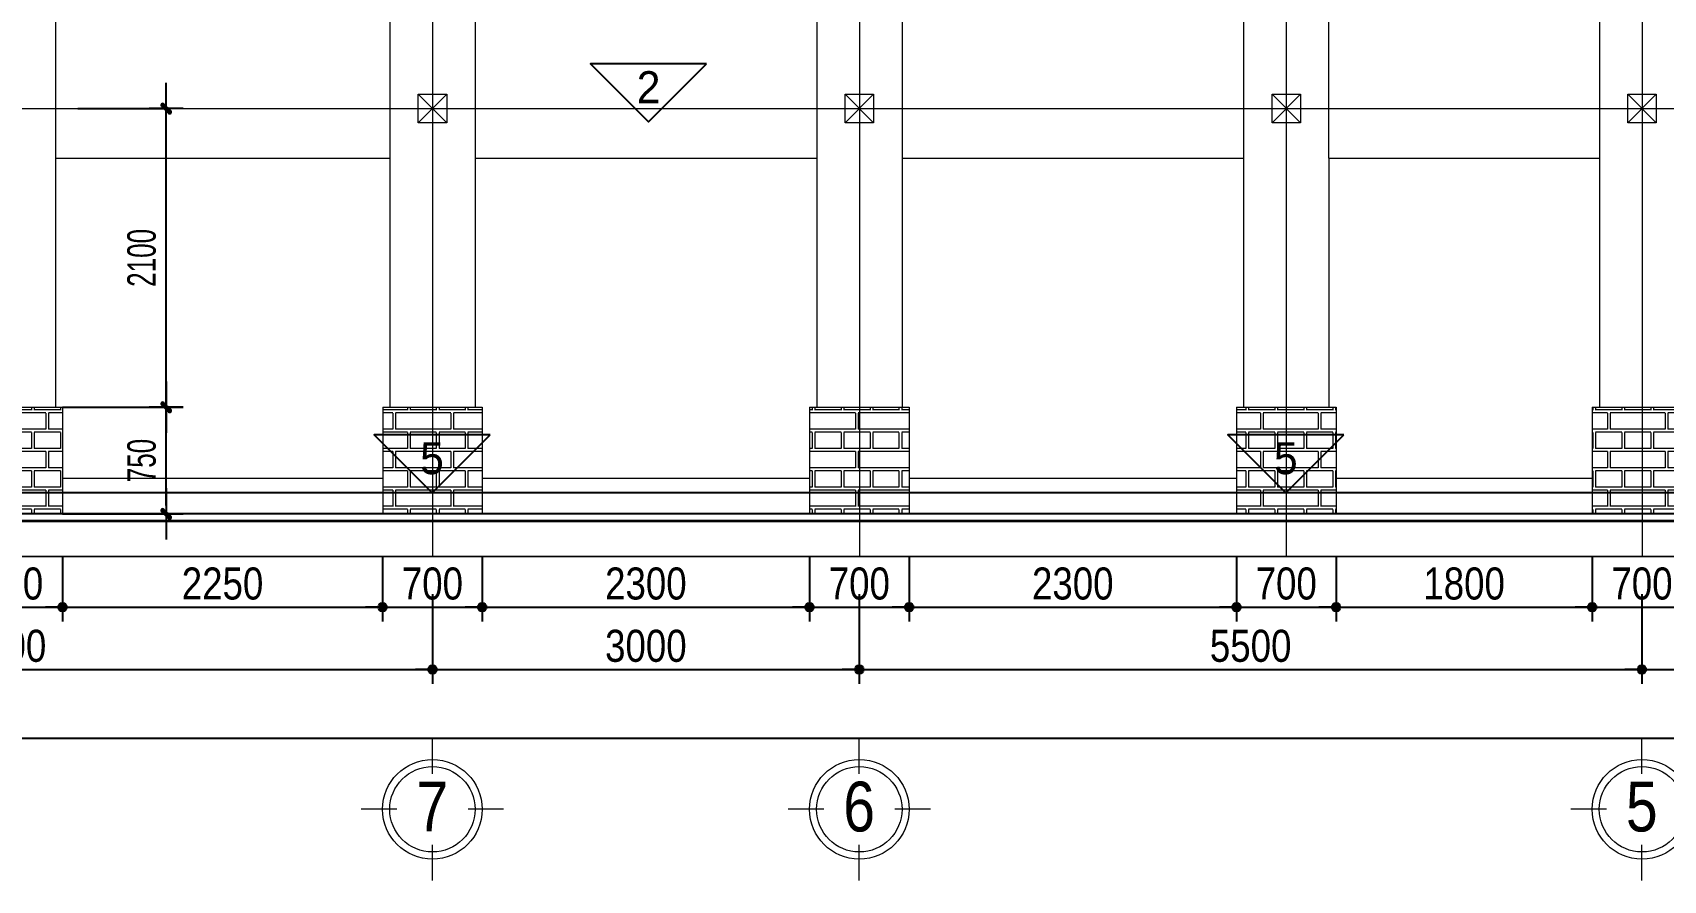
# Model space of a CAD drawing. Extents: x -79995 to 347433, y -157641 to 104789.
# Drawn here: x -9912 to 1548, y -64232 to -58271 of the extents above; entities that cross this region are included whole.
import ezdxf
from ezdxf.enums import TextEntityAlignment as Align

# ---------------------------------------------------------------- set-up
doc = ezdxf.new("R2010")
doc.units = 0
doc.linetypes.add('ACAD_ISO10W100', pattern=[18, 12, -3, 0, -3])
doc.layers.get('0').update_dxf_attribs({"color": 255, "linetype": 'CONTINUOUS'})
doc.layers.get('DEFPOINTS').update_dxf_attribs({"linetype": 'CONTINUOUS'})
for name, color, linetype in [('009', 251, 'CONTINUOUS'), ('DIM', 1, 'CONTINUOUS'), ('HATCH', 8, 'CONTINUOUS'), ('TAGS', 60, 'CONTINUOUS'), ('TUONG', 131, 'CONTINUOUS')]:
    doc.layers.add(name, color=color, linetype=linetype)
for name, color, linetype, lineweight in [('HACHT', 8, 'CONTINUOUS', 5), ('NET-THAY', 2, 'CONTINUOUS', 13), ('TEN TRUC', 3, 'CONTINUOUS', 18), ('TRUC', 24, 'CONTINUOUS', 0)]:
    doc.layers.add(name, color=color, linetype=linetype, lineweight=lineweight)
doc.styles.add('AVO', font='')
doc.styles.add('HEL-CONDENSE', font='')
doc.styles.add('KICHTHUOC', font='', dxfattribs={"width": 0.8})
doc.styles.add('VNI-HELVE-CONDENSEN', font='')
doc.styles.get('AVO').set_extended_font_data('VNI-Avo')
doc.styles.get('HEL-CONDENSE').set_extended_font_data('VNI-Helve-Condense')
doc.styles.get('KICHTHUOC').set_extended_font_data('VNI-Helve-Condense')
doc.styles.get('VNI-HELVE-CONDENSEN').set_extended_font_data('VNI-Helve-Condense')
doc.dimstyles.new('1-100', dxfattribs={"dimtxt": 200, "dimasz": 60, "dimexe": 0, "dimexo": 0, "dimgap": 70, "dimtad": 1, "dimtoh": 1, "dimdec": 0, "dimzin": 9, "dimdsep": 46, "dimtxsty": 'KICHTHUOC', "dimblk": 'KTHUOC', "dimcen": 15, "dimdle": 150, "dimclrd": 256, "dimclre": 256, "dimclrt": 7, "dimadec": 0, "dimazin": 0, "dimtfac": 1, "dimtdec": 0, "dimtix": 1, "dimtmove": 2, "dimatfit": 3, "dimfxl": 1, "dimtolj": 1, "dimtzin": 1, "dimarcsym": 0})
doc.dimstyles.new('D100', dxfattribs={"dimtxt": 225, "dimasz": 1.2, "dimexe": 100, "dimexo": 0, "dimgap": 50, "dimtad": 1, "dimdec": 0, "dimzin": 13, "dimdsep": 46, "dimtxsty": 'HEL-CONDENSE', "dimblk": 'D50', "dimcen": 0, "dimclrd": 1, "dimclre": 1, "dimclrt": 7, "dimadec": 0, "dimazin": 0, "dimtfac": 1, "dimtdec": 0, "dimtmove": 0, "dimatfit": 3, "dimldrblk": 'D50', "dimfxl": 1, "dimtolj": 1, "dimtzin": 13, "dimarcsym": 0})
pattern_1 = [(180, (-1310704.43, -309423.3), (-3e-14, -270.968), [387.35, -19.05]), (180, (-1310704.43, -309537.6), (-3e-14, -270.968), [387.35, -19.05]), (180, (-1310806.03, -309558.77), (-3e-14, -270.968), [184.15, -19.05]), (180, (-1310806.03, -309673.07), (-3e-14, -270.968), [184.15, -19.05]), (270, (-1310704.43, -309423.3), (406.4, -7e-14), [114.3, -156.6672]), (270, (-1310685.38, -309423.3), (406.4, -7e-14), [114.3, -156.6672]), (270, (-1310806.03, -309558.77), (203.2, -4e-14), [114.3, -156.6672]), (270, (-1310786.98, -309558.77), (203.2, -4e-14), [114.3, -156.6672])]

# ---------------------------------------------------------------- blocks, each defined once
blk = doc.blocks.new('D50')
at = {"layer": 'DIM'}
blk.add_hatch(color=256, dxfattribs=at).paths.add_polyline_path([(25, 0, 1), (-25, 0, 1)])
blk.add_line((25, 0), (100, 0), dxfattribs=at)
blk.add_circle((0, 0), 25, dxfattribs=at)
blk = doc.blocks.new('*D757')
at = {"layer": 'DEFPOINTS', "color": 0, "transparency": 16777216}
for p in [(-13102, -62219), (-7102, -62219), (-7102, -62749)]:
    blk.add_point(p, dxfattribs=at)
at = {"layer": 'DIM', "color": 1, "lineweight": -2, "transparency": 16777216}
for p, q in [((-13102, -62219), (-13102, -62849)), ((-7102, -62219), (-7102, -62849)), ((-13100, -62749), (-7103, -62749))]:
    blk.add_line(p, q, dxfattribs=at)
at = {"layer": 'DIM', "color": 1, "lineweight": -2, "transparency": 16777216, "xscale": 1.199999999999999, "yscale": 1.199999999999999, "zscale": 1.199999999999999, "rotation": 180}
blk.add_blockref('D50', (-13102, -62749), dxfattribs=at)
at = {"layer": 'DIM', "color": 1, "lineweight": -2, "transparency": 16777216, "xscale": 1.199999999999999, "yscale": 1.199999999999999, "zscale": 1.199999999999999}
blk.add_blockref('D50', (-7102, -62749), dxfattribs=at)
at = {"layer": 'DIM', "color": 7, "transparency": 16777216, "insert": (-10102, -62584), "char_height": 225, "attachment_point": 5, "style": 'HEL-CONDENSE'}
blk.add_mtext('\\A1;6000', dxfattribs=at)
blk = doc.blocks.new('*D758')
at = {"layer": 'DEFPOINTS', "color": 0, "transparency": 16777216}
for p in [(-7102, -62219), (-4102, -62219), (-4102, -62749)]:
    blk.add_point(p, dxfattribs=at)
at = {"layer": 'DIM', "color": 1, "lineweight": -2, "transparency": 16777216}
for p, q in [((-7102, -62219), (-7102, -62849)), ((-4102, -62219), (-4102, -62849)), ((-7100, -62749), (-4103, -62749))]:
    blk.add_line(p, q, dxfattribs=at)
at = {"layer": 'DIM', "color": 1, "lineweight": -2, "transparency": 16777216, "xscale": 1.199999999999999, "yscale": 1.199999999999999, "zscale": 1.199999999999999, "rotation": 180}
blk.add_blockref('D50', (-7102, -62749), dxfattribs=at)
at = {"layer": 'DIM', "color": 1, "lineweight": -2, "transparency": 16777216, "xscale": 1.199999999999999, "yscale": 1.199999999999999, "zscale": 1.199999999999999}
blk.add_blockref('D50', (-4102, -62749), dxfattribs=at)
at = {"layer": 'DIM', "color": 7, "transparency": 16777216, "insert": (-5602, -62584), "char_height": 225, "attachment_point": 5, "style": 'HEL-CONDENSE'}
blk.add_mtext('\\A1;3000', dxfattribs=at)
blk = doc.blocks.new('*D759')
at = {"layer": 'DEFPOINTS', "color": 0, "transparency": 16777216}
for p in [(-4102, -62219), (1398, -62219), (1398, -62749)]:
    blk.add_point(p, dxfattribs=at)
at = {"layer": 'DIM', "color": 1, "lineweight": -2, "transparency": 16777216}
for p, q in [((-4102, -62219), (-4102, -62849)), ((1398, -62219), (1398, -62849)), ((-4100, -62749), (1397, -62749))]:
    blk.add_line(p, q, dxfattribs=at)
at = {"layer": 'DIM', "color": 1, "lineweight": -2, "transparency": 16777216, "xscale": 1.199999999999999, "yscale": 1.199999999999999, "zscale": 1.199999999999999, "rotation": 180}
blk.add_blockref('D50', (-4102, -62749), dxfattribs=at)
at = {"layer": 'DIM', "color": 1, "lineweight": -2, "transparency": 16777216, "xscale": 1.199999999999999, "yscale": 1.199999999999999, "zscale": 1.199999999999999}
blk.add_blockref('D50', (1398, -62749), dxfattribs=at)
at = {"layer": 'DIM', "color": 7, "transparency": 16777216, "insert": (-1352, -62584), "char_height": 225, "attachment_point": 5, "style": 'HEL-CONDENSE'}
blk.add_mtext('\\A1;5500', dxfattribs=at)
blk = doc.blocks.new('*D760')
at = {"layer": 'DEFPOINTS', "color": 0, "transparency": 16777216}
for p in [(1398, -62219), (5398, -62219), (5398, -62749)]:
    blk.add_point(p, dxfattribs=at)
at = {"layer": 'DIM', "color": 1, "lineweight": -2, "transparency": 16777216}
for p, q in [((1398, -62219), (1398, -62849)), ((5398, -62219), (5398, -62849)), ((1400, -62749), (5397, -62749))]:
    blk.add_line(p, q, dxfattribs=at)
at = {"layer": 'DIM', "color": 1, "lineweight": -2, "transparency": 16777216, "xscale": 1.199999999999999, "yscale": 1.199999999999999, "zscale": 1.199999999999999, "rotation": 180}
blk.add_blockref('D50', (1398, -62749), dxfattribs=at)
at = {"layer": 'DIM', "color": 1, "lineweight": -2, "transparency": 16777216, "xscale": 1.199999999999999, "yscale": 1.199999999999999, "zscale": 1.199999999999999}
blk.add_blockref('D50', (5398, -62749), dxfattribs=at)
at = {"layer": 'DIM', "color": 7, "transparency": 16777216, "insert": (3398, -62584), "char_height": 225, "attachment_point": 5, "style": 'HEL-CONDENSE'}
blk.add_mtext('\\A1;4000', dxfattribs=at)
blk = doc.blocks.new('*D764')
at = {"layer": 'DEFPOINTS', "color": 0, "transparency": 16777216}
for p in [(-13102, -62219), (19898, -62219), (19898, -63232)]:
    blk.add_point(p, dxfattribs=at)
at = {"layer": 'DIM', "color": 1, "lineweight": -2, "transparency": 16777216}
for p, q in [((-13102, -62219), (-13102, -63332)), ((19898, -62219), (19898, -63332)), ((-13100, -63232), (19897, -63232))]:
    blk.add_line(p, q, dxfattribs=at)
at = {"layer": 'DIM', "color": 1, "lineweight": -2, "transparency": 16777216, "xscale": 1.199999999999999, "yscale": 1.199999999999999, "zscale": 1.199999999999999, "rotation": 180}
blk.add_blockref('D50', (-13102, -63232), dxfattribs=at)
at = {"layer": 'DIM', "color": 1, "lineweight": -2, "transparency": 16777216, "xscale": 1.199999999999999, "yscale": 1.199999999999999, "zscale": 1.199999999999999}
blk.add_blockref('D50', (19898, -63232), dxfattribs=at)
at = {"layer": 'DIM', "color": 7, "transparency": 16777216, "insert": (3398, -63067), "char_height": 225, "attachment_point": 5, "style": 'HEL-CONDENSE'}
blk.add_mtext('\\A1;33000', dxfattribs=at)
blk = doc.blocks.new('A$C206177D3')
at = {"layer": 'TEN TRUC', "ltscale": 1000}
for p, q in [((-37, 240), (-37, 490)), ((-287, -10), (-537, -10)), ((463, -10), (213, -10)), ((-37, -510), (-37, -260))]:
    blk.add_line(p, q, dxfattribs=at)
blk.add_circle((-37, -10), 350, dxfattribs=at)
at = {"layer": 'TEN TRUC', "color": 254, "ltscale": 1000}
blk.add_circle((-37, -10), 300, dxfattribs=at)
blk = doc.blocks.new('*D786')
at = {"layer": 'DEFPOINTS', "color": 0, "linetype": 'Continuous', "transparency": 16777216}
for p in [(-10402, -61955), (-9702, -61955), (-9702, -62311)]:
    blk.add_point(p, dxfattribs=at)
at = {"layer": 'DIM', "color": 1, "linetype": 'Continuous', "lineweight": -2, "transparency": 16777216}
for p, q in [((-10402, -61955), (-10402, -62411)), ((-9702, -61955), (-9702, -62411)), ((-10400, -62311), (-9703, -62311))]:
    blk.add_line(p, q, dxfattribs=at)
at = {"layer": 'DIM', "color": 1, "linetype": 'Continuous', "lineweight": -2, "transparency": 16777216, "xscale": 1.199999999999999, "yscale": 1.199999999999999, "zscale": 1.199999999999999, "rotation": 180}
blk.add_blockref('D50', (-10402, -62311), dxfattribs=at)
at = {"layer": 'DIM', "color": 1, "linetype": 'Continuous', "lineweight": -2, "transparency": 16777216, "xscale": 1.199999999999999, "yscale": 1.199999999999999, "zscale": 1.199999999999999}
blk.add_blockref('D50', (-9702, -62311), dxfattribs=at)
at = {"layer": 'DIM', "color": 7, "linetype": 'Continuous', "transparency": 16777216, "insert": (-10052, -62146), "char_height": 225, "attachment_point": 5, "style": 'HEL-CONDENSE'}
blk.add_mtext('\\A1;700', dxfattribs=at)
blk = doc.blocks.new('*D787')
at = {"layer": 'DEFPOINTS', "color": 0, "linetype": 'Continuous', "transparency": 16777216}
for p in [(-9702, -61955), (-7452, -61955), (-7452, -62311)]:
    blk.add_point(p, dxfattribs=at)
at = {"layer": 'DIM', "color": 1, "linetype": 'Continuous', "lineweight": -2, "transparency": 16777216}
for p, q in [((-9702, -61955), (-9702, -62411)), ((-7452, -61955), (-7452, -62411)), ((-9700, -62311), (-7453, -62311))]:
    blk.add_line(p, q, dxfattribs=at)
at = {"layer": 'DIM', "color": 1, "linetype": 'Continuous', "lineweight": -2, "transparency": 16777216, "xscale": 1.199999999999999, "yscale": 1.199999999999999, "zscale": 1.199999999999999, "rotation": 180}
blk.add_blockref('D50', (-9702, -62311), dxfattribs=at)
at = {"layer": 'DIM', "color": 1, "linetype": 'Continuous', "lineweight": -2, "transparency": 16777216, "xscale": 1.199999999999999, "yscale": 1.199999999999999, "zscale": 1.199999999999999}
blk.add_blockref('D50', (-7452, -62311), dxfattribs=at)
at = {"layer": 'DIM', "color": 7, "linetype": 'Continuous', "transparency": 16777216, "insert": (-8577, -62146), "char_height": 225, "attachment_point": 5, "style": 'HEL-CONDENSE'}
blk.add_mtext('\\A1;2250', dxfattribs=at)
blk = doc.blocks.new('*D788')
at = {"layer": 'DEFPOINTS', "color": 0, "linetype": 'Continuous', "transparency": 16777216}
for p in [(-7452, -61955), (-6752, -61955), (-6752, -62311)]:
    blk.add_point(p, dxfattribs=at)
at = {"layer": 'DIM', "color": 1, "linetype": 'Continuous', "lineweight": -2, "transparency": 16777216}
for p, q in [((-7452, -61955), (-7452, -62411)), ((-6752, -61955), (-6752, -62411)), ((-7450, -62311), (-6753, -62311))]:
    blk.add_line(p, q, dxfattribs=at)
at = {"layer": 'DIM', "color": 1, "linetype": 'Continuous', "lineweight": -2, "transparency": 16777216, "xscale": 1.199999999999999, "yscale": 1.199999999999999, "zscale": 1.199999999999999, "rotation": 180}
blk.add_blockref('D50', (-7452, -62311), dxfattribs=at)
at = {"layer": 'DIM', "color": 1, "linetype": 'Continuous', "lineweight": -2, "transparency": 16777216, "xscale": 1.199999999999999, "yscale": 1.199999999999999, "zscale": 1.199999999999999}
blk.add_blockref('D50', (-6752, -62311), dxfattribs=at)
at = {"layer": 'DIM', "color": 7, "linetype": 'Continuous', "transparency": 16777216, "insert": (-7102, -62146), "char_height": 225, "attachment_point": 5, "style": 'HEL-CONDENSE'}
blk.add_mtext('\\A1;700', dxfattribs=at)
blk = doc.blocks.new('*D789')
at = {"layer": 'DEFPOINTS', "color": 0, "linetype": 'Continuous', "transparency": 16777216}
for p in [(-6752, -61955), (-4452, -61955), (-4452, -62311)]:
    blk.add_point(p, dxfattribs=at)
at = {"layer": 'DIM', "color": 1, "linetype": 'Continuous', "lineweight": -2, "transparency": 16777216}
for p, q in [((-6752, -61955), (-6752, -62411)), ((-4452, -61955), (-4452, -62411)), ((-6750, -62311), (-4453, -62311))]:
    blk.add_line(p, q, dxfattribs=at)
at = {"layer": 'DIM', "color": 1, "linetype": 'Continuous', "lineweight": -2, "transparency": 16777216, "xscale": 1.199999999999999, "yscale": 1.199999999999999, "zscale": 1.199999999999999, "rotation": 180}
blk.add_blockref('D50', (-6752, -62311), dxfattribs=at)
at = {"layer": 'DIM', "color": 1, "linetype": 'Continuous', "lineweight": -2, "transparency": 16777216, "xscale": 1.199999999999999, "yscale": 1.199999999999999, "zscale": 1.199999999999999}
blk.add_blockref('D50', (-4452, -62311), dxfattribs=at)
at = {"layer": 'DIM', "color": 7, "linetype": 'Continuous', "transparency": 16777216, "insert": (-5602, -62146), "char_height": 225, "attachment_point": 5, "style": 'HEL-CONDENSE'}
blk.add_mtext('\\A1;2300', dxfattribs=at)
blk = doc.blocks.new('*D790')
at = {"layer": 'DEFPOINTS', "color": 0, "linetype": 'Continuous', "transparency": 16777216}
for p in [(-4452, -61955), (-3752, -61955), (-3752, -62311)]:
    blk.add_point(p, dxfattribs=at)
at = {"layer": 'DIM', "color": 1, "linetype": 'Continuous', "lineweight": -2, "transparency": 16777216}
for p, q in [((-4452, -61955), (-4452, -62411)), ((-3752, -61955), (-3752, -62411)), ((-4450, -62311), (-3753, -62311))]:
    blk.add_line(p, q, dxfattribs=at)
at = {"layer": 'DIM', "color": 1, "linetype": 'Continuous', "lineweight": -2, "transparency": 16777216, "xscale": 1.199999999999999, "yscale": 1.199999999999999, "zscale": 1.199999999999999, "rotation": 180}
blk.add_blockref('D50', (-4452, -62311), dxfattribs=at)
at = {"layer": 'DIM', "color": 1, "linetype": 'Continuous', "lineweight": -2, "transparency": 16777216, "xscale": 1.199999999999999, "yscale": 1.199999999999999, "zscale": 1.199999999999999}
blk.add_blockref('D50', (-3752, -62311), dxfattribs=at)
at = {"layer": 'DIM', "color": 7, "linetype": 'Continuous', "transparency": 16777216, "insert": (-4102, -62146), "char_height": 225, "attachment_point": 5, "style": 'HEL-CONDENSE'}
blk.add_mtext('\\A1;700', dxfattribs=at)
blk = doc.blocks.new('*D791')
at = {"layer": 'DEFPOINTS', "color": 0, "linetype": 'Continuous', "transparency": 16777216}
for p in [(-3752, -61955), (-1452, -61955), (-1452, -62311)]:
    blk.add_point(p, dxfattribs=at)
at = {"layer": 'DIM', "color": 1, "linetype": 'Continuous', "lineweight": -2, "transparency": 16777216}
for p, q in [((-3752, -61955), (-3752, -62411)), ((-1452, -61955), (-1452, -62411)), ((-3750, -62311), (-1453, -62311))]:
    blk.add_line(p, q, dxfattribs=at)
at = {"layer": 'DIM', "color": 1, "linetype": 'Continuous', "lineweight": -2, "transparency": 16777216, "xscale": 1.199999999999999, "yscale": 1.199999999999999, "zscale": 1.199999999999999, "rotation": 180}
blk.add_blockref('D50', (-3752, -62311), dxfattribs=at)
at = {"layer": 'DIM', "color": 1, "linetype": 'Continuous', "lineweight": -2, "transparency": 16777216, "xscale": 1.199999999999999, "yscale": 1.199999999999999, "zscale": 1.199999999999999}
blk.add_blockref('D50', (-1452, -62311), dxfattribs=at)
at = {"layer": 'DIM', "color": 7, "linetype": 'Continuous', "transparency": 16777216, "insert": (-2602, -62146), "char_height": 225, "attachment_point": 5, "style": 'HEL-CONDENSE'}
blk.add_mtext('\\A1;2300', dxfattribs=at)
blk = doc.blocks.new('*D792')
at = {"layer": 'DEFPOINTS', "color": 0, "linetype": 'Continuous', "transparency": 16777216}
for p in [(-1452, -61955), (-752, -61955), (-752, -62311)]:
    blk.add_point(p, dxfattribs=at)
at = {"layer": 'DIM', "color": 1, "linetype": 'Continuous', "lineweight": -2, "transparency": 16777216}
for p, q in [((-1452, -61955), (-1452, -62411)), ((-752, -61955), (-752, -62411)), ((-1450, -62311), (-753, -62311))]:
    blk.add_line(p, q, dxfattribs=at)
at = {"layer": 'DIM', "color": 1, "linetype": 'Continuous', "lineweight": -2, "transparency": 16777216, "xscale": 1.199999999999999, "yscale": 1.199999999999999, "zscale": 1.199999999999999, "rotation": 180}
blk.add_blockref('D50', (-1452, -62311), dxfattribs=at)
at = {"layer": 'DIM', "color": 1, "linetype": 'Continuous', "lineweight": -2, "transparency": 16777216, "xscale": 1.199999999999999, "yscale": 1.199999999999999, "zscale": 1.199999999999999}
blk.add_blockref('D50', (-752, -62311), dxfattribs=at)
at = {"layer": 'DIM', "color": 7, "linetype": 'Continuous', "transparency": 16777216, "insert": (-1102, -62146), "char_height": 225, "attachment_point": 5, "style": 'HEL-CONDENSE'}
blk.add_mtext('\\A1;700', dxfattribs=at)
blk = doc.blocks.new('*D793')
at = {"layer": 'DEFPOINTS', "color": 0, "linetype": 'Continuous', "transparency": 16777216}
for p in [(-752, -61955), (1048, -61955), (1048, -62311)]:
    blk.add_point(p, dxfattribs=at)
at = {"layer": 'DIM', "color": 1, "linetype": 'Continuous', "lineweight": -2, "transparency": 16777216}
for p, q in [((-752, -61955), (-752, -62411)), ((1048, -61955), (1048, -62411)), ((-750, -62311), (1047, -62311))]:
    blk.add_line(p, q, dxfattribs=at)
at = {"layer": 'DIM', "color": 1, "linetype": 'Continuous', "lineweight": -2, "transparency": 16777216, "xscale": 1.199999999999999, "yscale": 1.199999999999999, "zscale": 1.199999999999999, "rotation": 180}
blk.add_blockref('D50', (-752, -62311), dxfattribs=at)
at = {"layer": 'DIM', "color": 1, "linetype": 'Continuous', "lineweight": -2, "transparency": 16777216, "xscale": 1.199999999999999, "yscale": 1.199999999999999, "zscale": 1.199999999999999}
blk.add_blockref('D50', (1048, -62311), dxfattribs=at)
at = {"layer": 'DIM', "color": 7, "linetype": 'Continuous', "transparency": 16777216, "insert": (148, -62146), "char_height": 225, "attachment_point": 5, "style": 'HEL-CONDENSE'}
blk.add_mtext('\\A1;1800', dxfattribs=at)
blk = doc.blocks.new('*D794')
at = {"layer": 'DEFPOINTS', "color": 0, "linetype": 'Continuous', "transparency": 16777216}
for p in [(1048, -61955), (1748, -61919), (1748, -62311)]:
    blk.add_point(p, dxfattribs=at)
at = {"layer": 'DIM', "color": 1, "linetype": 'Continuous', "lineweight": -2, "transparency": 16777216}
for p, q in [((1048, -61955), (1048, -62411)), ((1748, -61919), (1748, -62411)), ((1050, -62311), (1747, -62311))]:
    blk.add_line(p, q, dxfattribs=at)
at = {"layer": 'DIM', "color": 1, "linetype": 'Continuous', "lineweight": -2, "transparency": 16777216, "xscale": 1.199999999999999, "yscale": 1.199999999999999, "zscale": 1.199999999999999, "rotation": 180}
blk.add_blockref('D50', (1048, -62311), dxfattribs=at)
at = {"layer": 'DIM', "color": 1, "linetype": 'Continuous', "lineweight": -2, "transparency": 16777216, "xscale": 1.199999999999999, "yscale": 1.199999999999999, "zscale": 1.199999999999999}
blk.add_blockref('D50', (1748, -62311), dxfattribs=at)
at = {"layer": 'DIM', "color": 7, "linetype": 'Continuous', "transparency": 16777216, "insert": (1398, -62146), "char_height": 225, "attachment_point": 5, "style": 'HEL-CONDENSE'}
blk.add_mtext('\\A1;700', dxfattribs=at)
blk = doc.blocks.new('TUONG-NAM')
at = {"layer": 'TAGS'}
blk.add_lwpolyline([(-453, -453), (453, -453), (0, 0)], close=True, dxfattribs=at)
at = {"layer": 'TAGS', "linetype": 'Continuous', "style": 'AVO'}
blk.add_attdef('KH-TUONG', text='', height=250, dxfattribs=at).set_placement((0, -269), align=Align.MIDDLE_CENTER)
blk = doc.blocks.new('KTHUOC')
at = {"ltscale": 50}
h = blk.add_hatch(color=256, dxfattribs=at)
edge = h.paths.add_edge_path()
edge.add_line((0.28, 0.53), (-0.53, -0.28))
edge.add_arc((-0.41, -0.41), 0.175, 135, 225)
edge.add_arc((-0.41, -0.41), 0.175, 225, 315)
edge.add_line((-0.28, -0.53), (0.53, 0.28))
edge.add_arc((0.41, 0.41), 0.175, 315, 405)
edge.add_arc((0.41, 0.41), 0.175, 45, 135)
for p, q in [((0, -2), (0, 2)), ((-3, 0), (3, 0))]:
    blk.add_line(p, q)
blk.add_lwpolyline([(0.28, 0.53), (-0.53, -0.28, 0.414214), (-0.53, -0.53), (-0.53, -0.53, 0.414214), (-0.28, -0.53), (0.53, 0.28, 0.414214), (0.53, 0.53), (0.53, 0.53, 0.414214)], format="xyb", close=True)
blk = doc.blocks.new('*D880')
at = {"layer": '009', "lineweight": -2, "transparency": 16777216}
for p, q in [((-9702, -60905), (-8973, -60905)), ((-8973, -61595), (-8973, -60965)), ((-9702, -61655), (-8973, -61655))]:
    blk.add_line(p, q, dxfattribs=at)
at = {"layer": 'DEFPOINTS', "color": 0, "transparency": 16777216}
for p in [(-9702, -60905), (-8973, -60905), (-9702, -61655)]:
    blk.add_point(p, dxfattribs=at)
at = {"layer": '009', "lineweight": -2, "transparency": 16777216, "xscale": 60, "yscale": 60, "zscale": 60}
for p, rotation in [((-8973, -60905), 90), ((-8973, -61655), 270)]:
    blk.add_blockref('KTHUOC', p, dxfattribs=dict(at, rotation=rotation))
at = {"layer": '009', "color": 7, "transparency": 16777216, "insert": (-9145, -61280), "char_height": 200, "attachment_point": 5, "rotation": 90, "style": 'KICHTHUOC'}
blk.add_mtext('\\A1;750', dxfattribs=at)
blk = doc.blocks.new('*D881')
at = {"layer": '009', "lineweight": -2, "transparency": 16777216}
for p, q in [((-9594, -58805), (-8973, -58805)), ((-8973, -60845), (-8973, -58865)), ((-9594, -60905), (-8973, -60905))]:
    blk.add_line(p, q, dxfattribs=at)
at = {"layer": 'DEFPOINTS', "color": 0, "transparency": 16777216}
for p in [(-9594, -58805), (-8973, -58805), (-9594, -60905)]:
    blk.add_point(p, dxfattribs=at)
at = {"layer": '009', "lineweight": -2, "transparency": 16777216, "xscale": 60, "yscale": 60, "zscale": 60}
for p, rotation in [((-8973, -58805), 90), ((-8973, -60905), 270)]:
    blk.add_blockref('KTHUOC', p, dxfattribs=dict(at, rotation=rotation))
at = {"layer": '009', "color": 7, "transparency": 16777216, "insert": (-9145, -59855), "char_height": 200, "attachment_point": 5, "rotation": 90, "style": 'KICHTHUOC'}
blk.add_mtext('\\A1;2100', dxfattribs=at)

msp = doc.modelspace()

# ---------------------------------------------------------------- hatches: boundary and pattern name
at = {"layer": 'HACHT'}
h = msp.add_hatch(dxfattribs=at)
h.set_pattern_fill('AR-BRELM', color=256, scale=2, angle=180, style=0)
h.set_pattern_definition(pattern_1)
h.paths.add_polyline_path([(-9701.548, -61654.781), (-9701.548, -60904.781), (-10401.548, -60904.781), (-10401.548, -61654.781)])
h = msp.add_hatch(dxfattribs=at)
h.set_pattern_fill('AR-BRELM', color=256, scale=2, angle=180, style=0)
h.set_pattern_definition(pattern_1)
h.paths.add_polyline_path([(-6751.548, -61654.781), (-6751.548, -60904.781), (-7451.548, -60904.781), (-7451.548, -61654.781)])
h = msp.add_hatch(dxfattribs=at)
h.set_pattern_fill('AR-BRELM', color=256, scale=2, angle=180, style=0)
h.set_pattern_definition(pattern_1)
h.paths.add_polyline_path([(-4451.548, -60904.781), (-4451.548, -61654.781), (-3751.548, -61654.781), (-3751.548, -60904.781)])
h = msp.add_hatch(dxfattribs=at)
h.set_pattern_fill('AR-BRELM', color=256, scale=2, angle=180, style=0)
h.set_pattern_definition(pattern_1)
h.paths.add_polyline_path([(-1451.548, -60904.781), (-1451.548, -61654.781), (-751.548, -61654.781), (-751.548, -60904.781)])
h = msp.add_hatch(dxfattribs=at)
h.set_pattern_fill('AR-BRELM', color=256, scale=2, angle=180, style=0)
h.set_pattern_definition(pattern_1)
h.paths.add_polyline_path([(1048.452, -60904.781), (1048.452, -61654.781), (1748.452, -61654.781), (1748.452, -60904.781)])

# ---------------------------------------------------------------- linework, layer by layer
at = {"layer": '009'}
msp.add_line((-13991.482, -61504.781), (3614.387, -61504.781), dxfattribs=at)
at = {"layer": 'HATCH'}
msp.add_lwpolyline([(-4451.548, -61654.781), (-6901.548, -61654.781)], dxfattribs=at)
at = {"layer": 'NET-THAY'}
for p, q in [((-801.548, -59154.781), (-801.548, -58104.781)), ((-9701.548, -61404.781), (-7451.548, -61404.781)), ((-6751.548, -61404.781), (-4451.548, -61404.781)), ((-3751.548, -61404.781), (-1451.548, -61404.781)), ((-751.548, -61404.781), (1048.452, -61404.781))]:
    msp.add_line(p, q, dxfattribs=at)
for points in [[(-9751.548, -51604.781), (-9751.548, -60904.781)], [(-7401.548, -51604.781), (-7401.548, -60904.781)], [(-6801.548, -51604.781), (-6801.548, -60904.781)], [(-4401.548, -51604.781), (-4401.548, -60904.781)], [(-3801.548, -51604.781), (-3801.548, -60904.781)], [(-1401.548, -51604.781), (-1401.548, -60904.781)], [(1098.452, -54804.781), (1098.452, -59154.781)], [(-7201.548, -58704.781), (-7001.548, -58704.781), (-7001.548, -58904.781), (-7201.548, -58904.781), (-7201.548, -58704.781)], [(-7001.548, -58704.781), (-7201.548, -58904.781)], [(-7201.548, -58704.781), (-7001.548, -58904.781)], [(-4201.548, -58704.781), (-4001.548, -58704.781), (-4001.548, -58904.781), (-4201.548, -58904.781), (-4201.548, -58704.781)], [(-4001.548, -58704.781), (-4201.548, -58904.781)], [(-4201.548, -58704.781), (-4001.548, -58904.781)], [(-1201.548, -58704.781), (-1001.548, -58704.781), (-1001.548, -58904.781), (-1201.548, -58904.781), (-1201.548, -58704.781)], [(-1001.548, -58704.781), (-1201.548, -58904.781)], [(-1201.548, -58704.781), (-1001.548, -58904.781)], [(1298.452, -58704.781), (1498.452, -58704.781), (1498.452, -58904.781), (1298.452, -58904.781), (1298.452, -58704.781)], [(1498.452, -58704.781), (1298.452, -58904.781)], [(1298.452, -58704.781), (1498.452, -58904.781)], [(-9751.548, -59154.781), (-7401.548, -59154.781)], [(-6801.548, -59154.781), (-4401.548, -59154.781)], [(-3801.548, -59154.781), (-1401.548, -59154.781)], [(-801.548, -59154.781), (1098.452, -59154.781)], [(-801.548, -59154.781), (-801.548, -60904.781)], [(1098.452, -59154.781), (1098.452, -60904.781)], [(-10401.548, -60904.781), (-9701.548, -60904.781)], [(-9701.548, -60904.781), (-9701.548, -61654.781)], [(-7451.548, -60904.781), (-7451.548, -61654.781)], [(-7451.548, -60904.781), (-6751.548, -60904.781)], [(-6751.548, -60904.781), (-6751.548, -61654.781)], [(-4451.548, -60904.781), (-4451.548, -61654.781)], [(-4451.548, -60904.781), (-3751.548, -60904.781)], [(-3751.548, -60904.781), (-3751.548, -61654.781)], [(-1451.548, -60904.781), (-1451.548, -61654.781)], [(-1451.548, -60904.781), (-751.548, -60904.781)], [(-751.548, -60904.781), (-751.548, -61654.781)], [(1048.452, -60904.781), (1048.452, -61654.781)], [(1048.452, -60904.781), (1748.452, -60904.781)], [(-4451.548, -61504.781), (-4451.548, -61654.781)]]:
    msp.add_lwpolyline(points, dxfattribs=at)
at = {"layer": 'TRUC', "linetype": 'ACAD_ISO10W100', "ltscale": 0.2}
msp.add_lwpolyline([(-14349.781, -47592.126), (21118.657, -47592.126), (21118.657, -61954.781), (-14349.781, -61954.781)], close=True, dxfattribs=at)
for points in [[(-7101.548, -47592.126), (-7101.548, -61954.781)], [(-4101.548, -47592.126), (-4101.548, -61954.781)], [(-1101.548, -47592.126), (-1101.548, -61954.781)], [(1398.452, -47592.126), (1398.452, -61954.781)], [(1398.452, -47592.126), (1398.452, -61954.781)], [(-14349.781, -58804.781), (21118.657, -58804.781)], [(-7101.548, -59304.781), (-7101.548, -61954.781)], [(-14349.781, -61504.781), (21118.657, -61504.781)], [(-14349.781, -61954.781), (21118.657, -61954.781)]]:
    msp.add_lwpolyline(points, dxfattribs=at)
at = {"layer": 'TUONG'}
msp.add_lwpolyline([(21118.657, -61654.781), (-14349.781, -61654.781)], dxfattribs=at)
at = {"layer": 'TUONG', "const_width": 20}
msp.add_lwpolyline([(21118.657, -61704.781), (-14349.781, -61704.781)], dxfattribs=at)

# ---------------------------------------------------------------- block references
at = {"layer": 'TAGS', "linetype": 'Continuous'}
ref = msp.add_blockref('TUONG-NAM', (-5582.453, -58897.441), dxfattribs=dict(at, xscale=0.8999999999068677, yscale=0.9000000000232831, zscale=0.9, rotation=180))
ref.add_attrib('KH-TUONG', '2', dxfattribs={"color": 7, "linetype": 'Continuous', "height": 225, "style": 'AVO'}).set_placement((-5582.898, -58655.087), align=Align.MIDDLE_CENTER)
ref = msp.add_blockref('TUONG-NAM', (-7104.659, -61505.822), dxfattribs=dict(at, xscale=0.8999999999068677, yscale=0.9000000000232831, zscale=0.9, rotation=180))
ref.add_attrib('KH-TUONG', '5', dxfattribs={"color": 7, "linetype": 'Continuous', "height": 225, "style": 'AVO'}).set_placement((-7105.104, -61263.468), align=Align.MIDDLE_CENTER)
ref = msp.add_blockref('TUONG-NAM', (-1104.659, -61505.822), dxfattribs=dict(at, xscale=0.8999999999068677, yscale=0.9000000000232831, zscale=0.9, rotation=180))
ref.add_attrib('KH-TUONG', '5', dxfattribs={"color": 7, "linetype": 'Continuous', "height": 225, "style": 'AVO'}).set_placement((-1105.104, -61263.468), align=Align.MIDDLE_CENTER)
at = {"layer": 'TAGS', "ltscale": 1000}
ref = msp.add_blockref('A$C206177D3', (-7064.926, -63722.033), dxfattribs=at)
ref.add_attrib('A', '7', dxfattribs={"color": 7, "ltscale": 1000, "height": 350, "style": 'VNI-HELVE-CONDENSEN'}).set_placement((-7103.23, -63887.671), align=Align.CENTER)
ref = msp.add_blockref('A$C206177D3', (-4064.926, -63722.033), dxfattribs=at)
ref.add_attrib('A', '6', dxfattribs={"color": 7, "ltscale": 1000, "height": 350, "style": 'VNI-HELVE-CONDENSEN'}).set_placement((-4103.23, -63887.671), align=Align.CENTER)
ref = msp.add_blockref('A$C206177D3', (1435.074, -63722.033), dxfattribs=at)
ref.add_attrib('A', '5', dxfattribs={"color": 7, "ltscale": 1000, "height": 350, "style": 'VNI-HELVE-CONDENSEN'}).set_placement((1396.77, -63887.671), align=Align.CENTER)

# ---------------------------------------------------------------- dimensions: what is measured, and where the dimension line sits
at = {"layer": '009'}
for base, p1, p2, picture, middle in [((-8972.865, -58804.781), (-9594.443, -60904.781), (-9594.443, -58804.781), '*D881', (-9144.999, -59854.781)), ((-8972.865, -60904.781), (-9701.548, -61654.781), (-9701.548, -60904.781), '*D880', (-9144.999, -61279.781))]:
    dim = msp.add_linear_dim(base=base, p1=p1, p2=p2, angle=90, dimstyle='1-100', dxfattribs=at)
    dim.commit()
    dim.dimension.update_dxf_attribs({"geometry": picture, "text_midpoint": middle})
at = {"layer": 'DIM', "linetype": 'Continuous'}
for base, p1, p2, picture, middle in [((-9701.548, -62310.717), (-10401.548, -61954.781), (-9701.548, -61954.781), '*D786', (-10051.548, -62145.817)), ((-7451.548, -62310.717), (-9701.548, -61954.781), (-7451.548, -61954.781), '*D787', (-8576.548, -62145.817)), ((-6751.548, -62310.717), (-7451.548, -61954.781), (-6751.548, -61954.781), '*D788', (-7101.548, -62145.817)), ((-4451.548, -62310.717), (-6751.548, -61954.781), (-4451.548, -61954.781), '*D789', (-5601.548, -62145.817)), ((-3751.548, -62310.717), (-4451.548, -61954.781), (-3751.548, -61954.781), '*D790', (-4101.548, -62145.817)), ((-1451.548, -62310.717), (-3751.548, -61954.781), (-1451.548, -61954.781), '*D791', (-2601.548, -62145.817)), ((-751.548, -62310.717), (-1451.548, -61954.781), (-751.548, -61954.781), '*D792', (-1101.548, -62145.817)), ((1048.452, -62310.717), (-751.548, -61954.781), (1048.452, -61954.781), '*D793', (148.452, -62145.817)), ((1748.452, -62310.717), (1048.452, -61954.781), (1748.452, -61918.967), '*D794', (1398.452, -62145.817))]:
    dim = msp.add_linear_dim(base=base, p1=p1, p2=p2, dimstyle='D100', override={"dimtmove": 1}, dxfattribs=at)
    dim.commit()
    dim.dimension.update_dxf_attribs({"geometry": picture, "text_midpoint": middle})
at = {"layer": 'DIM'}
for p2, distance, picture, middle in [((-7101.548, -62219.115), -529.413, '*D757', (-10101.548, -62583.628)), ((19898.452, -62219.115), -1012.771, '*D764', (3398.452, -63066.987))]:
    dim = msp.add_aligned_dim(p1=(-13101.548, -62219.115), p2=p2, distance=distance, dimstyle='D100', dxfattribs=at)
    dim.commit()
    dim.dimension.update_dxf_attribs({"geometry": picture, "text_midpoint": middle})
for base, p1, p2, picture, middle in [((-4101.548, -62748.528), (-7101.548, -62219.115), (-4101.548, -62219.115), '*D758', (-5601.548, -62583.628)), ((1398.452, -62748.528), (-4101.548, -62219.115), (1398.452, -62219.115), '*D759', (-1351.548, -62583.628)), ((5398.452, -62748.528), (1398.452, -62219.115), (5398.452, -62219.115), '*D760', (3398.452, -62583.628))]:
    dim = msp.add_linear_dim(base=base, p1=p1, p2=p2, angle=180, dimstyle='D100', override={"dimtmove": 1}, dxfattribs=at)
    dim.commit()
    dim.dimension.update_dxf_attribs({"geometry": picture, "text_midpoint": middle})

doc.saveas('drawing.dxf')
